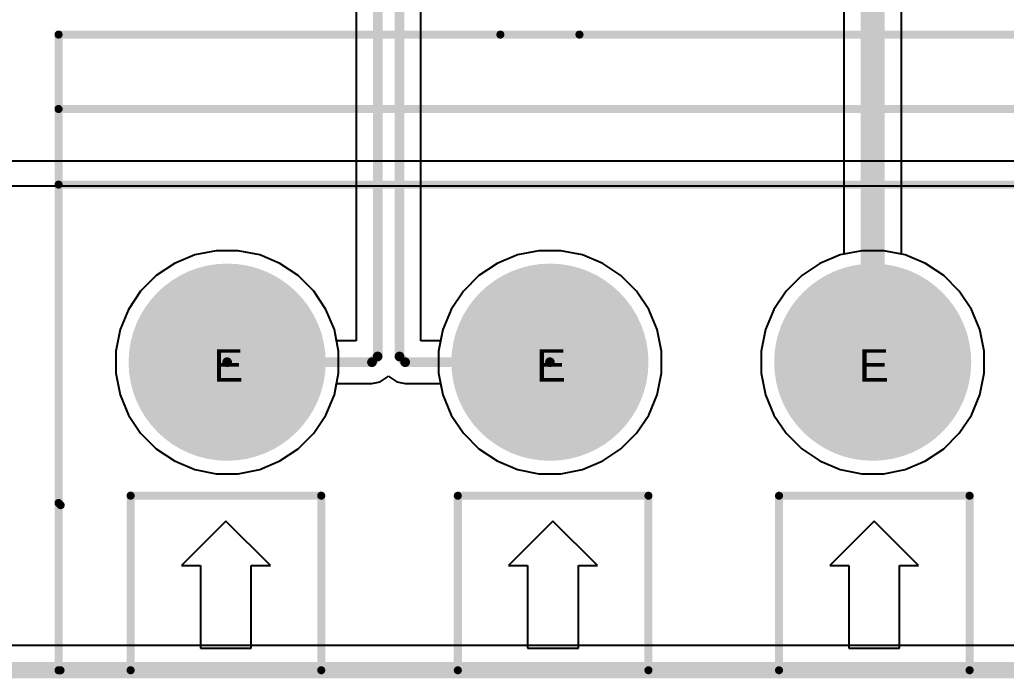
# Model space of a CAD drawing. Header units: inches. Extents: x -11 to 5379, y 0 to 5429.
# Drawn here: x 70.84 to 86.37, y -0.13 to 10.23 of the extents above; entities that cross this region are included whole.
import ezdxf

# ---------------------------------------------------------------- set-up
doc = ezdxf.new("R2010")
doc.units = ezdxf.units.IN
for name, color, linetype in [('Board Outline', 216, 'Continuous'), ('Bottom Layer', 5, 'Continuous'), ('Bottom Solder', 6, 'Continuous'), ('Drill Drawing', 1, 'Continuous'), ('GND', 16, 'Continuous'), ('Multi-Layer', 9, 'Continuous'), ('Pad Holes', 156, 'Continuous'), ('PWR', 76, 'Continuous'), ('Top Layer', 1, 'Continuous'), ('Top Overlay', 2, 'Continuous'), ('Top Solder', 216, 'Continuous')]:
    doc.layers.add(name, color=color, linetype=linetype)
doc.styles.add('Arial', font='', dxfattribs={"height": 0.2})
doc.styles.get('Arial').set_extended_font_data('Arial')

# ---------------------------------------------------------------- blocks, each defined once
blk = doc.blocks.new('DB128L_5_08_3P_BK_S_515')
at = {"layer": 'Bottom Layer'}
h = blk.add_hatch(color=5, dxfattribs=at)
edge = h.paths.add_edge_path()
edge.add_arc((-5.08, 0), 1.5, 0, 360)
h = blk.add_hatch(color=5, dxfattribs=at)
edge = h.paths.add_edge_path()
edge.add_arc((0, 0), 1.5, 0, 360)
h = blk.add_hatch(color=5, dxfattribs=at)
edge = h.paths.add_edge_path()
edge.add_arc((5.08, 0), 1.5, 0, 360)
at = {"layer": 'Bottom Solder'}
h = blk.add_hatch(color=6, dxfattribs=at)
edge = h.paths.add_edge_path()
edge.add_arc((-5.08, 0), 1.551, 0, 360)
h = blk.add_hatch(color=6, dxfattribs=at)
edge = h.paths.add_edge_path()
edge.add_arc((0, 0), 1.551, 0, 360)
h = blk.add_hatch(color=6, dxfattribs=at)
edge = h.paths.add_edge_path()
edge.add_arc((5.08, 0), 1.551, 0, 360)
at = {"layer": 'GND'}
h = blk.add_hatch(color=16, dxfattribs=at)
edge = h.paths.add_edge_path()
edge.add_arc((-5.08, 0), 1.5, 0, 360)
h = blk.add_hatch(color=16, dxfattribs=at)
edge = h.paths.add_edge_path()
edge.add_arc((0, 0), 1.5, 0, 360)
h = blk.add_hatch(color=16, dxfattribs=at)
edge = h.paths.add_edge_path()
edge.add_arc((5.08, 0), 1.5, 0, 360)
at = {"layer": 'Multi-Layer'}
h = blk.add_hatch(color=9, dxfattribs=at)
edge = h.paths.add_edge_path()
edge.add_arc((-5.08, 0), 1.5, 0, 360)
h = blk.add_hatch(color=9, dxfattribs=at)
edge = h.paths.add_edge_path()
edge.add_arc((0, 0), 1.5, 0, 360)
h = blk.add_hatch(color=9, dxfattribs=at)
edge = h.paths.add_edge_path()
edge.add_arc((5.08, 0), 1.5, 0, 360)
at = {"layer": 'Pad Holes'}
h = blk.add_hatch(color=7, dxfattribs=at)
edge = h.paths.add_edge_path()
edge.add_arc((-5.08, 0), 0.8, 0, 360)
h = blk.add_hatch(color=7, dxfattribs=at)
edge = h.paths.add_edge_path()
edge.add_arc((0, 0), 0.8, 0, 360)
h = blk.add_hatch(color=7, dxfattribs=at)
edge = h.paths.add_edge_path()
edge.add_arc((5.08, 0), 0.8, 0, 360)
at = {"layer": 'PWR'}
h = blk.add_hatch(color=76, dxfattribs=at)
edge = h.paths.add_edge_path()
edge.add_arc((-5.08, 0), 1.5, 0, 360)
h = blk.add_hatch(color=76, dxfattribs=at)
edge = h.paths.add_edge_path()
edge.add_arc((0, 0), 1.5, 0, 360)
h = blk.add_hatch(color=76, dxfattribs=at)
edge = h.paths.add_edge_path()
edge.add_arc((5.08, 0), 1.5, 0, 360)
at = {"layer": 'Top Layer'}
h = blk.add_hatch(color=1, dxfattribs=at)
edge = h.paths.add_edge_path()
edge.add_arc((-5.08, 0), 1.5, 0, 360)
h = blk.add_hatch(color=1, dxfattribs=at)
edge = h.paths.add_edge_path()
edge.add_arc((0, 0), 1.5, 0, 360)
h = blk.add_hatch(color=1, dxfattribs=at)
edge = h.paths.add_edge_path()
edge.add_arc((5.08, 0), 1.5, 0, 360)
at = {"layer": 'Top Solder'}
h = blk.add_hatch(color=216, dxfattribs=at)
edge = h.paths.add_edge_path()
edge.add_arc((-5.08, 0), 1.551, 0, 360)
h = blk.add_hatch(color=216, dxfattribs=at)
edge = h.paths.add_edge_path()
edge.add_arc((0, 0), 1.551, 0, 360)
h = blk.add_hatch(color=216, dxfattribs=at)
edge = h.paths.add_edge_path()
edge.add_arc((5.08, 0), 1.551, 0, 360)
at = {"layer": 'Top Overlay'}
for p, q in [((-5.1, -2.5), (-5.8, -3.2)), ((-4.4, -3.2), (-5.1, -2.5)), ((-5.1, -2.5), (-5.1, -2.5)), ((0.048, -2.5), (-0.652, -3.2)), ((0.748, -3.2), (0.048, -2.5)), ((0.048, -2.5), (0.048, -2.5)), ((5.103, -2.5), (4.403, -3.2)), ((5.803, -3.2), (5.103, -2.5)), ((5.103, -2.5), (5.103, -2.5)), ((-5.8, -3.2), (-5.5, -3.2)), ((-5.5, -3.2), (-5.5, -4.5)), ((-4.7, -4.5), (-4.7, -3.2)), ((-4.7, -3.2), (-4.4, -3.2)), ((-0.652, -3.2), (-0.352, -3.2)), ((-0.352, -3.2), (-0.352, -4.5)), ((0.448, -4.5), (0.448, -3.2)), ((0.448, -3.2), (0.748, -3.2)), ((4.403, -3.2), (4.703, -3.2)), ((4.703, -3.2), (4.703, -4.5)), ((5.503, -4.5), (5.503, -3.2)), ((5.503, -3.2), (5.803, -3.2)), ((-5.5, -4.5), (-4.7, -4.5)), ((-0.352, -4.5), (0.448, -4.5)), ((4.703, -4.5), (5.503, -4.5))]:
    blk.add_line(p, q, dxfattribs=at)
for points in [[(-7.733, 5.154, 0.127, 0.127, 0), (7.327, 5.154, 0.127, 0.127, 0)], [(-7.733, 5.154, 0.127, 0.127, 0), (-7.733, -4.846, 0.127, 0.127, 0)], [(-0.78, 5.154, 0.127, 0.127, 0), (0.465, 5.154, 0.127, 0.127, 0)], [(-7.733, 3.983, 0.127, 0.127, 0), (7.327, 3.983, 0.127, 0.127, 0)], [(-7.733, 2.794, 0.127, 0.127, 0), (7.327, 2.794, 0.127, 0.127, 0)], [(-7.733, -2.215, 0.127, 0.127, 0), (-7.699, -2.249, 0.127, 0.127, 0)], [(-6.599, -2.1, 0.127, 0.127, 0), (-3.599, -2.1, 0.127, 0.127, 0)], [(-6.599, -4.846, 0.127, 0.127, 0), (-6.599, -2.1, 0.127, 0.127, 0)], [(-3.599, -4.846, 0.127, 0.127, 0), (-3.599, -2.1, 0.127, 0.127, 0)], [(-1.449, -2.101, 0.127, 0.127, 0), (1.55, -2.101, 0.127, 0.127, 0)], [(-1.449, -4.846, 0.127, 0.127, 0), (-1.449, -2.101, 0.127, 0.127, 0)], [(1.55, -4.846, 0.127, 0.127, 0), (1.55, -2.101, 0.127, 0.127, 0)], [(3.605, -2.101, 0.127, 0.127, 0), (6.605, -2.101, 0.127, 0.127, 0)], [(3.605, -4.846, 0.127, 0.127, 0), (3.605, -2.101, 0.127, 0.127, 0)], [(6.605, -4.846, 0.127, 0.127, 0), (6.605, -2.101, 0.127, 0.127, 0)], [(-7.703, -4.846, 0.127, 0.127, 0), (7.297, -4.846, 0.127, 0.127, 0)]]:
    blk.add_lwpolyline(points, format="xyseb", dxfattribs=at)
for points in [[(-7.765, 5.154, 0.0635, 0.0635, 1), (-7.701, 5.154, 0.0635, 0.0635, 1)], [(-7.765, 5.154, 0.0635, 0.0635, 1), (-7.701, 5.154, 0.0635, 0.0635, 1)], [(-0.811, 5.154, 0.0635, 0.0635, 1), (-0.748, 5.154, 0.0635, 0.0635, 1)], [(0.433, 5.154, 0.0635, 0.0635, 1), (0.497, 5.154, 0.0635, 0.0635, 1)], [(-7.765, 3.983, 0.0635, 0.0635, 1), (-7.701, 3.983, 0.0635, 0.0635, 1)], [(-7.765, 2.794, 0.0635, 0.0635, 1), (-7.701, 2.794, 0.0635, 0.0635, 1)], [(-7.765, -2.215, 0.0635, 0.0635, 1), (-7.701, -2.215, 0.0635, 0.0635, 1)], [(-6.631, -2.1, 0.0635, 0.0635, 1), (-6.567, -2.1, 0.0635, 0.0635, 1)], [(-6.631, -2.1, 0.0635, 0.0635, 1), (-6.567, -2.1, 0.0635, 0.0635, 1)], [(-3.631, -2.1, 0.0635, 0.0635, 1), (-3.567, -2.1, 0.0635, 0.0635, 1)], [(-3.631, -2.1, 0.0635, 0.0635, 1), (-3.567, -2.1, 0.0635, 0.0635, 1)], [(-1.481, -2.101, 0.0635, 0.0635, 1), (-1.418, -2.101, 0.0635, 0.0635, 1)], [(-1.481, -2.101, 0.0635, 0.0635, 1), (-1.418, -2.101, 0.0635, 0.0635, 1)], [(1.519, -2.101, 0.0635, 0.0635, 1), (1.582, -2.101, 0.0635, 0.0635, 1)], [(1.519, -2.101, 0.0635, 0.0635, 1), (1.582, -2.101, 0.0635, 0.0635, 1)], [(3.574, -2.101, 0.0635, 0.0635, 1), (3.637, -2.101, 0.0635, 0.0635, 1)], [(3.574, -2.101, 0.0635, 0.0635, 1), (3.637, -2.101, 0.0635, 0.0635, 1)], [(6.573, -2.101, 0.0635, 0.0635, 1), (6.637, -2.101, 0.0635, 0.0635, 1)], [(6.573, -2.101, 0.0635, 0.0635, 1), (6.637, -2.101, 0.0635, 0.0635, 1)], [(-7.731, -2.249, 0.0635, 0.0635, 1), (-7.668, -2.249, 0.0635, 0.0635, 1)], [(-7.765, -4.846, 0.0635, 0.0635, 1), (-7.701, -4.846, 0.0635, 0.0635, 1)], [(-7.735, -4.846, 0.0635, 0.0635, 1), (-7.671, -4.846, 0.0635, 0.0635, 1)], [(-6.631, -4.846, 0.0635, 0.0635, 1), (-6.567, -4.846, 0.0635, 0.0635, 1)], [(-3.631, -4.846, 0.0635, 0.0635, 1), (-3.567, -4.846, 0.0635, 0.0635, 1)], [(-1.481, -4.846, 0.0635, 0.0635, 1), (-1.418, -4.846, 0.0635, 0.0635, 1)], [(1.519, -4.846, 0.0635, 0.0635, 1), (1.582, -4.846, 0.0635, 0.0635, 1)], [(3.574, -4.846, 0.0635, 0.0635, 1), (3.637, -4.846, 0.0635, 0.0635, 1)], [(6.573, -4.846, 0.0635, 0.0635, 1), (6.637, -4.846, 0.0635, 0.0635, 1)]]:
    blk.add_lwpolyline(points, format="xyseb", close=True, dxfattribs=at)

msp = doc.modelspace()

# ---------------------------------------------------------------- linework, layer by layer
at = {"layer": 'Board Outline'}
msp.add_lwpolyline([(0, 0, 0.254, 0.254, 0), (344, 0, 0.254, 0.254, 0)], format="xyseb", dxfattribs=at)
at = {"layer": 'Bottom Layer'}
for p, q in [((73.596, 6.532), (73.276, 6.4)), ((73.934, 6.599), (73.596, 6.532)), ((74.28, 6.599), (73.934, 6.599)), ((74.619, 6.532), (74.28, 6.599)), ((74.938, 6.4), (74.619, 6.532)), ((78.676, 6.532), (78.356, 6.4)), ((79.014, 6.599), (78.676, 6.532)), ((79.36, 6.599), (79.014, 6.599)), ((79.699, 6.532), (79.36, 6.599)), ((80.018, 6.4), (79.699, 6.532)), ((83.756, 6.532), (83.436, 6.4)), ((84.094, 6.599), (83.756, 6.532)), ((84.44, 6.599), (84.094, 6.599)), ((84.779, 6.532), (84.44, 6.599)), ((85.098, 6.4), (84.779, 6.532)), ((73.276, 6.4), (72.989, 6.208)), ((75.225, 6.208), (74.938, 6.4)), ((78.356, 6.4), (78.069, 6.208)), ((80.305, 6.208), (80.018, 6.4)), ((83.436, 6.4), (83.149, 6.208)), ((85.385, 6.208), (85.098, 6.4)), ((72.989, 6.208), (72.745, 5.963)), ((75.47, 5.963), (75.225, 6.208)), ((78.069, 6.208), (77.825, 5.963)), ((80.55, 5.963), (80.305, 6.208)), ((83.149, 6.208), (82.905, 5.963)), ((85.63, 5.963), (85.385, 6.208)), ((72.745, 5.963), (72.553, 5.676)), ((75.662, 5.676), (75.47, 5.963)), ((77.825, 5.963), (77.633, 5.676)), ((80.742, 5.676), (80.55, 5.963)), ((82.905, 5.963), (82.713, 5.676)), ((85.822, 5.676), (85.63, 5.963)), ((72.553, 5.676), (72.421, 5.357)), ((75.794, 5.357), (75.662, 5.676)), ((77.633, 5.676), (77.501, 5.357)), ((80.874, 5.357), (80.742, 5.676)), ((82.713, 5.676), (82.581, 5.357)), ((85.954, 5.357), (85.822, 5.676)), ((72.421, 5.357), (72.353, 5.018)), ((75.861, 5.018), (75.794, 5.357)), ((77.501, 5.357), (77.433, 5.018)), ((80.941, 5.018), (80.874, 5.357)), ((82.581, 5.357), (82.513, 5.018)), ((86.021, 5.018), (85.954, 5.357)), ((72.353, 5.018), (72.353, 4.672)), ((75.861, 4.672), (75.861, 5.018)), ((77.433, 5.018), (77.433, 4.672)), ((80.941, 4.672), (80.941, 5.018)), ((82.513, 5.018), (82.513, 4.672)), ((86.021, 4.672), (86.021, 5.018)), ((72.353, 4.672), (72.421, 4.334)), ((75.794, 4.334), (75.861, 4.672)), ((77.433, 4.672), (77.501, 4.334)), ((80.874, 4.334), (80.941, 4.672)), ((82.513, 4.672), (82.581, 4.334)), ((85.954, 4.334), (86.021, 4.672)), ((72.421, 4.334), (72.553, 4.014)), ((75.662, 4.014), (75.794, 4.334)), ((77.501, 4.334), (77.633, 4.014)), ((80.742, 4.014), (80.874, 4.334)), ((82.581, 4.334), (82.713, 4.014)), ((85.822, 4.014), (85.954, 4.334)), ((72.553, 4.014), (72.745, 3.727)), ((75.47, 3.727), (75.662, 4.014)), ((77.633, 4.014), (77.825, 3.727)), ((80.55, 3.727), (80.742, 4.014)), ((82.713, 4.014), (82.905, 3.727)), ((85.63, 3.727), (85.822, 4.014)), ((72.745, 3.727), (72.989, 3.483)), ((75.225, 3.483), (75.47, 3.727)), ((77.825, 3.727), (78.069, 3.483)), ((80.305, 3.483), (80.55, 3.727)), ((82.905, 3.727), (83.149, 3.483)), ((85.385, 3.483), (85.63, 3.727)), ((72.989, 3.483), (73.276, 3.291)), ((74.938, 3.291), (75.225, 3.483)), ((78.069, 3.483), (78.356, 3.291)), ((80.018, 3.291), (80.305, 3.483)), ((83.149, 3.483), (83.436, 3.291)), ((85.098, 3.291), (85.385, 3.483)), ((73.276, 3.291), (73.596, 3.159)), ((74.619, 3.159), (74.938, 3.291)), ((78.356, 3.291), (78.676, 3.159)), ((79.699, 3.159), (80.018, 3.291)), ((83.436, 3.291), (83.756, 3.159)), ((84.779, 3.159), (85.098, 3.291)), ((73.596, 3.159), (73.934, 3.091)), ((74.28, 3.091), (74.619, 3.159)), ((78.676, 3.159), (79.014, 3.091)), ((79.36, 3.091), (79.699, 3.159)), ((83.756, 3.159), (84.094, 3.091)), ((84.44, 3.091), (84.779, 3.159)), ((73.934, 3.091), (74.28, 3.091)), ((79.014, 3.091), (79.36, 3.091)), ((84.094, 3.091), (84.44, 3.091)), ((185.233, 0.388), (9.671, 0.388))]:
    msp.add_line(p, q, dxfattribs=at)
at = {"layer": 'GND'}
for p, q in [((173.551, 8.008), (65.482, 8.008)), ((10.349, 7.62), (173.939, 7.62)), ((73.596, 6.532), (73.276, 6.4)), ((73.934, 6.599), (73.596, 6.532)), ((74.28, 6.599), (73.934, 6.599)), ((74.619, 6.532), (74.28, 6.599)), ((74.938, 6.4), (74.619, 6.532)), ((78.676, 6.532), (78.356, 6.4)), ((79.014, 6.599), (78.676, 6.532)), ((79.36, 6.599), (79.014, 6.599)), ((79.699, 6.532), (79.36, 6.599)), ((80.018, 6.4), (79.699, 6.532)), ((83.756, 6.532), (83.436, 6.4)), ((84.094, 6.599), (83.756, 6.532)), ((84.44, 6.599), (84.094, 6.599)), ((84.779, 6.532), (84.44, 6.599)), ((85.098, 6.4), (84.779, 6.532)), ((73.276, 6.4), (72.989, 6.208)), ((75.225, 6.208), (74.938, 6.4)), ((78.356, 6.4), (78.069, 6.208)), ((80.305, 6.208), (80.018, 6.4)), ((83.436, 6.4), (83.149, 6.208)), ((85.385, 6.208), (85.098, 6.4)), ((72.989, 6.208), (72.745, 5.963)), ((75.47, 5.963), (75.225, 6.208)), ((78.069, 6.208), (77.825, 5.963)), ((80.55, 5.963), (80.305, 6.208)), ((83.149, 6.208), (82.905, 5.963)), ((85.63, 5.963), (85.385, 6.208)), ((72.745, 5.963), (72.553, 5.676)), ((75.662, 5.676), (75.47, 5.963)), ((77.825, 5.963), (77.633, 5.676)), ((80.742, 5.676), (80.55, 5.963)), ((82.905, 5.963), (82.713, 5.676)), ((85.822, 5.676), (85.63, 5.963)), ((72.553, 5.676), (72.421, 5.357)), ((75.794, 5.357), (75.662, 5.676)), ((77.633, 5.676), (77.501, 5.357)), ((80.874, 5.357), (80.742, 5.676)), ((82.713, 5.676), (82.581, 5.357)), ((85.954, 5.357), (85.822, 5.676)), ((72.421, 5.357), (72.353, 5.018)), ((75.861, 5.018), (75.794, 5.357)), ((77.501, 5.357), (77.433, 5.018)), ((80.941, 5.018), (80.874, 5.357)), ((82.581, 5.357), (82.513, 5.018)), ((86.021, 5.018), (85.954, 5.357)), ((72.353, 5.018), (72.353, 4.672)), ((75.861, 4.672), (75.861, 5.018)), ((77.433, 5.018), (77.433, 4.672)), ((80.941, 4.672), (80.941, 5.018)), ((82.513, 5.018), (82.513, 4.672)), ((86.021, 4.672), (86.021, 5.018)), ((72.353, 4.672), (72.421, 4.334)), ((75.794, 4.334), (75.861, 4.672)), ((77.433, 4.672), (77.501, 4.334)), ((80.874, 4.334), (80.941, 4.672)), ((82.513, 4.672), (82.581, 4.334)), ((85.954, 4.334), (86.021, 4.672)), ((72.421, 4.334), (72.553, 4.014)), ((75.662, 4.014), (75.794, 4.334)), ((77.501, 4.334), (77.633, 4.014)), ((80.742, 4.014), (80.874, 4.334)), ((82.581, 4.334), (82.713, 4.014)), ((85.822, 4.014), (85.954, 4.334)), ((72.553, 4.014), (72.745, 3.727)), ((75.47, 3.727), (75.662, 4.014)), ((77.633, 4.014), (77.825, 3.727)), ((80.55, 3.727), (80.742, 4.014)), ((82.713, 4.014), (82.905, 3.727)), ((85.63, 3.727), (85.822, 4.014)), ((72.745, 3.727), (72.989, 3.483)), ((75.225, 3.483), (75.47, 3.727)), ((77.825, 3.727), (78.069, 3.483)), ((80.305, 3.483), (80.55, 3.727)), ((82.905, 3.727), (83.149, 3.483)), ((85.385, 3.483), (85.63, 3.727)), ((72.989, 3.483), (73.276, 3.291)), ((74.938, 3.291), (75.225, 3.483)), ((78.069, 3.483), (78.356, 3.291)), ((80.018, 3.291), (80.305, 3.483)), ((83.149, 3.483), (83.436, 3.291)), ((85.098, 3.291), (85.385, 3.483)), ((73.276, 3.291), (73.596, 3.159)), ((74.619, 3.159), (74.938, 3.291)), ((78.356, 3.291), (78.676, 3.159)), ((79.699, 3.159), (80.018, 3.291)), ((83.436, 3.291), (83.756, 3.159)), ((84.779, 3.159), (85.098, 3.291)), ((73.596, 3.159), (73.934, 3.091)), ((74.28, 3.091), (74.619, 3.159)), ((78.676, 3.159), (79.014, 3.091)), ((79.36, 3.091), (79.699, 3.159)), ((83.756, 3.159), (84.094, 3.091)), ((84.44, 3.091), (84.779, 3.159)), ((73.934, 3.091), (74.28, 3.091)), ((79.014, 3.091), (79.36, 3.091)), ((84.094, 3.091), (84.44, 3.091)), ((343.612, 0.388), (0.388, 0.388))]:
    msp.add_line(p, q, dxfattribs=at)
at = {"layer": 'PWR'}
for p, q in [((73.596, 6.532), (73.276, 6.4)), ((73.934, 6.599), (73.596, 6.532)), ((74.28, 6.599), (73.934, 6.599)), ((74.619, 6.532), (74.28, 6.599)), ((74.938, 6.4), (74.619, 6.532)), ((78.676, 6.532), (78.356, 6.4)), ((79.014, 6.599), (78.676, 6.532)), ((79.36, 6.599), (79.014, 6.599)), ((79.699, 6.532), (79.36, 6.599)), ((80.018, 6.4), (79.699, 6.532)), ((83.756, 6.532), (83.436, 6.4)), ((84.094, 6.599), (83.756, 6.532)), ((84.44, 6.599), (84.094, 6.599)), ((84.779, 6.532), (84.44, 6.599)), ((85.098, 6.4), (84.779, 6.532)), ((73.276, 6.4), (72.989, 6.208)), ((75.225, 6.208), (74.938, 6.4)), ((78.356, 6.4), (78.069, 6.208)), ((80.305, 6.208), (80.018, 6.4)), ((83.436, 6.4), (83.149, 6.208)), ((85.385, 6.208), (85.098, 6.4)), ((72.989, 6.208), (72.745, 5.963)), ((75.47, 5.963), (75.225, 6.208)), ((78.069, 6.208), (77.825, 5.963)), ((80.55, 5.963), (80.305, 6.208)), ((83.149, 6.208), (82.905, 5.963)), ((85.63, 5.963), (85.385, 6.208)), ((72.745, 5.963), (72.553, 5.676)), ((75.662, 5.676), (75.47, 5.963)), ((77.825, 5.963), (77.633, 5.676)), ((80.742, 5.676), (80.55, 5.963)), ((82.905, 5.963), (82.713, 5.676)), ((85.822, 5.676), (85.63, 5.963)), ((72.553, 5.676), (72.421, 5.357)), ((75.794, 5.357), (75.662, 5.676)), ((77.633, 5.676), (77.501, 5.357)), ((80.874, 5.357), (80.742, 5.676)), ((82.713, 5.676), (82.581, 5.357)), ((85.954, 5.357), (85.822, 5.676)), ((72.421, 5.357), (72.353, 5.018)), ((75.861, 5.018), (75.794, 5.357)), ((77.501, 5.357), (77.433, 5.018)), ((80.941, 5.018), (80.874, 5.357)), ((82.581, 5.357), (82.513, 5.018)), ((86.021, 5.018), (85.954, 5.357)), ((72.353, 5.018), (72.353, 4.672)), ((75.861, 4.672), (75.861, 5.018)), ((77.433, 5.018), (77.433, 4.672)), ((80.941, 4.672), (80.941, 5.018)), ((82.513, 5.018), (82.513, 4.672)), ((86.021, 4.672), (86.021, 5.018)), ((72.353, 4.672), (72.421, 4.334)), ((75.794, 4.334), (75.861, 4.672)), ((77.433, 4.672), (77.501, 4.334)), ((80.874, 4.334), (80.941, 4.672)), ((82.513, 4.672), (82.581, 4.334)), ((85.954, 4.334), (86.021, 4.672)), ((72.421, 4.334), (72.553, 4.014)), ((75.662, 4.014), (75.794, 4.334)), ((77.501, 4.334), (77.633, 4.014)), ((80.742, 4.014), (80.874, 4.334)), ((82.581, 4.334), (82.713, 4.014)), ((85.822, 4.014), (85.954, 4.334)), ((72.553, 4.014), (72.745, 3.727)), ((75.47, 3.727), (75.662, 4.014)), ((77.633, 4.014), (77.825, 3.727)), ((80.55, 3.727), (80.742, 4.014)), ((82.713, 4.014), (82.905, 3.727)), ((85.63, 3.727), (85.822, 4.014)), ((72.745, 3.727), (72.989, 3.483)), ((75.225, 3.483), (75.47, 3.727)), ((77.825, 3.727), (78.069, 3.483)), ((80.305, 3.483), (80.55, 3.727)), ((82.905, 3.727), (83.149, 3.483)), ((85.385, 3.483), (85.63, 3.727)), ((72.989, 3.483), (73.276, 3.291)), ((74.938, 3.291), (75.225, 3.483)), ((78.069, 3.483), (78.356, 3.291)), ((80.018, 3.291), (80.305, 3.483)), ((83.149, 3.483), (83.436, 3.291)), ((85.098, 3.291), (85.385, 3.483)), ((73.276, 3.291), (73.596, 3.159)), ((74.619, 3.159), (74.938, 3.291)), ((78.356, 3.291), (78.676, 3.159)), ((79.699, 3.159), (80.018, 3.291)), ((83.436, 3.291), (83.756, 3.159)), ((84.779, 3.159), (85.098, 3.291)), ((73.596, 3.159), (73.934, 3.091)), ((74.28, 3.091), (74.619, 3.159)), ((78.676, 3.159), (79.014, 3.091)), ((79.36, 3.091), (79.699, 3.159)), ((83.756, 3.159), (84.094, 3.091)), ((84.44, 3.091), (84.779, 3.159)), ((73.934, 3.091), (74.28, 3.091)), ((79.014, 3.091), (79.36, 3.091)), ((84.094, 3.091), (84.44, 3.091)), ((243.045, 0.388), (0.388, 0.388))]:
    msp.add_line(p, q, dxfattribs=at)
at = {"layer": 'Top Layer'}
for p, q in [((83.814, 16.085), (83.814, 6.543)), ((84.72, 6.543), (84.72, 16.085)), ((76.139, 11.251), (76.139, 5.182)), ((77.155, 5.182), (77.155, 10.969)), ((73.596, 6.532), (73.276, 6.4)), ((73.934, 6.599), (73.596, 6.532)), ((74.28, 6.599), (73.934, 6.599)), ((74.619, 6.532), (74.28, 6.599)), ((74.938, 6.4), (74.619, 6.532)), ((78.676, 6.532), (78.356, 6.4)), ((79.014, 6.599), (78.676, 6.532)), ((79.36, 6.599), (79.014, 6.599)), ((79.699, 6.532), (79.36, 6.599)), ((80.018, 6.4), (79.699, 6.532)), ((83.756, 6.532), (83.436, 6.4)), ((83.814, 6.543), (83.756, 6.532)), ((84.779, 6.532), (84.72, 6.543)), ((85.098, 6.4), (84.779, 6.532)), ((73.276, 6.4), (72.989, 6.208)), ((75.225, 6.208), (74.938, 6.4)), ((78.356, 6.4), (78.069, 6.208)), ((80.305, 6.208), (80.018, 6.4)), ((83.436, 6.4), (83.149, 6.208)), ((85.385, 6.208), (85.098, 6.4)), ((72.989, 6.208), (72.745, 5.963)), ((75.47, 5.963), (75.225, 6.208)), ((78.069, 6.208), (77.825, 5.963)), ((80.55, 5.963), (80.305, 6.208)), ((83.149, 6.208), (82.905, 5.963)), ((85.63, 5.963), (85.385, 6.208)), ((72.745, 5.963), (72.553, 5.676)), ((75.662, 5.676), (75.47, 5.963)), ((77.825, 5.963), (77.633, 5.676)), ((80.742, 5.676), (80.55, 5.963)), ((82.905, 5.963), (82.713, 5.676)), ((85.822, 5.676), (85.63, 5.963)), ((72.553, 5.676), (72.421, 5.357)), ((75.794, 5.357), (75.662, 5.676)), ((77.633, 5.676), (77.501, 5.357)), ((80.874, 5.357), (80.742, 5.676)), ((82.713, 5.676), (82.581, 5.357)), ((85.954, 5.357), (85.822, 5.676)), ((72.421, 5.357), (72.353, 5.018)), ((75.829, 5.182), (75.794, 5.357)), ((77.501, 5.357), (77.466, 5.182)), ((80.941, 5.018), (80.874, 5.357)), ((82.581, 5.357), (82.513, 5.018)), ((86.021, 5.018), (85.954, 5.357)), ((76.139, 5.182), (75.829, 5.182)), ((77.466, 5.182), (77.155, 5.182)), ((72.353, 5.018), (72.353, 4.672)), ((80.941, 4.672), (80.941, 5.018)), ((82.513, 5.018), (82.513, 4.672)), ((86.021, 4.672), (86.021, 5.018)), ((72.353, 4.672), (72.421, 4.334)), ((80.874, 4.334), (80.941, 4.672)), ((82.513, 4.672), (82.581, 4.334)), ((85.954, 4.334), (86.021, 4.672)), ((75.794, 4.334), (75.829, 4.509)), ((75.829, 4.509), (76.386, 4.509)), ((76.386, 4.509), (76.515, 4.534)), ((76.515, 4.534), (76.624, 4.607)), ((76.624, 4.607), (76.647, 4.63)), ((76.647, 4.63), (76.67, 4.607)), ((76.67, 4.607), (76.779, 4.534)), ((76.779, 4.534), (76.908, 4.509)), ((76.908, 4.509), (77.466, 4.509)), ((77.466, 4.509), (77.501, 4.334)), ((72.421, 4.334), (72.553, 4.014)), ((75.662, 4.014), (75.794, 4.334)), ((77.501, 4.334), (77.633, 4.014)), ((80.742, 4.014), (80.874, 4.334)), ((82.581, 4.334), (82.713, 4.014)), ((85.822, 4.014), (85.954, 4.334)), ((72.553, 4.014), (72.745, 3.727)), ((75.47, 3.727), (75.662, 4.014)), ((77.633, 4.014), (77.825, 3.727)), ((80.55, 3.727), (80.742, 4.014)), ((82.713, 4.014), (82.905, 3.727)), ((85.63, 3.727), (85.822, 4.014)), ((72.745, 3.727), (72.989, 3.483)), ((75.225, 3.483), (75.47, 3.727)), ((77.825, 3.727), (78.069, 3.483)), ((80.305, 3.483), (80.55, 3.727)), ((82.905, 3.727), (83.149, 3.483)), ((85.385, 3.483), (85.63, 3.727)), ((72.989, 3.483), (73.276, 3.291)), ((74.938, 3.291), (75.225, 3.483)), ((78.069, 3.483), (78.356, 3.291)), ((80.018, 3.291), (80.305, 3.483)), ((83.149, 3.483), (83.436, 3.291)), ((85.098, 3.291), (85.385, 3.483)), ((73.276, 3.291), (73.596, 3.159)), ((74.619, 3.159), (74.938, 3.291)), ((78.356, 3.291), (78.676, 3.159)), ((79.699, 3.159), (80.018, 3.291)), ((83.436, 3.291), (83.756, 3.159)), ((84.779, 3.159), (85.098, 3.291)), ((73.596, 3.159), (73.934, 3.091)), ((74.28, 3.091), (74.619, 3.159)), ((78.676, 3.159), (79.014, 3.091)), ((79.36, 3.091), (79.699, 3.159)), ((83.756, 3.159), (84.094, 3.091)), ((84.44, 3.091), (84.779, 3.159)), ((73.934, 3.091), (74.28, 3.091)), ((79.014, 3.091), (79.36, 3.091)), ((84.094, 3.091), (84.44, 3.091)), ((185.233, 0.388), (9.671, 0.388))]:
    msp.add_line(p, q, dxfattribs=at)
for points in [[(84.267, 4.845, 0.381, 0.381, 0), (84.267, 16.656, 0.381, 0.381, 0)], [(76.476, 4.935, 0.152, 0.152, 0), (76.476, 11.251, 0.152, 0.152, 0)], [(76.819, 4.935, 0.152, 0.152, 0), (76.819, 11.109, 0.152, 0.152, 0)], [(76.386, 4.845, 0.152, 0.152, 0), (76.476, 4.935, 0.152, 0.152, 0)], [(76.819, 4.935, 0.152, 0.152, 0), (76.908, 4.845, 0.152, 0.152, 0)], [(74.107, 4.845, 0.152, 0.152, 0), (76.386, 4.845, 0.152, 0.152, 0)], [(76.908, 4.845, 0.152, 0.152, 0), (79.187, 4.845, 0.152, 0.152, 0)]]:
    msp.add_lwpolyline(points, format="xyseb", dxfattribs=at)
for points in [[(76.438, 4.935, 0.0762, 0.0762, 1), (76.514, 4.935, 0.0762, 0.0762, 1)], [(76.438, 4.935, 0.0762, 0.0762, 1), (76.514, 4.935, 0.0762, 0.0762, 1)], [(76.781, 4.935, 0.0762, 0.0762, 1), (76.857, 4.935, 0.0762, 0.0762, 1)], [(76.781, 4.935, 0.0762, 0.0762, 1), (76.857, 4.935, 0.0762, 0.0762, 1)], [(84.172, 4.845, 0.191, 0.191, 1), (84.362, 4.845, 0.191, 0.191, 1)], [(74.069, 4.845, 0.0762, 0.0762, 1), (74.145, 4.845, 0.0762, 0.0762, 1)], [(76.348, 4.845, 0.0762, 0.0762, 1), (76.425, 4.845, 0.0762, 0.0762, 1)], [(76.348, 4.845, 0.0762, 0.0762, 1), (76.425, 4.845, 0.0762, 0.0762, 1)], [(76.87, 4.845, 0.0762, 0.0762, 1), (76.946, 4.845, 0.0762, 0.0762, 1)], [(76.87, 4.845, 0.0762, 0.0762, 1), (76.946, 4.845, 0.0762, 0.0762, 1)], [(79.149, 4.845, 0.0762, 0.0762, 1), (79.225, 4.845, 0.0762, 0.0762, 1)]]:
    msp.add_lwpolyline(points, format="xyseb", close=True, dxfattribs=at)

# ---------------------------------------------------------------- block references
msp.add_blockref('DB128L_5_08_3P_BK_S_515', (79.187, 4.845))

# ---------------------------------------------------------------- texts
at = {"layer": 'Drill Drawing', "style": 'Arial'}
for p in [(73.887, 4.541), (78.967, 4.541), (84.047, 4.541)]:
    msp.add_text('E', height=0.508, dxfattribs=at).set_placement(p)

doc.saveas('drawing.dxf')
